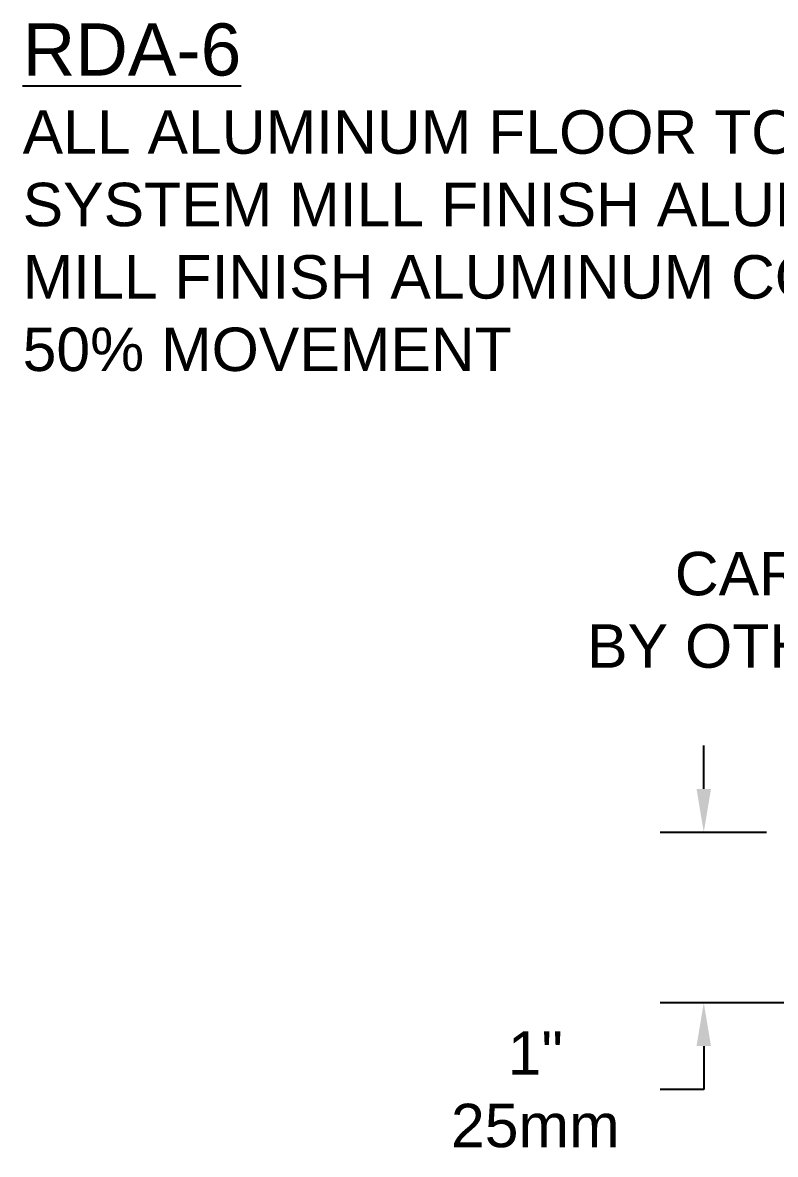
# Model space of a CAD drawing. Header units: inches. Extents: x -0.3 to 46.9, y 2.4 to 12.5.
# Drawn here: x -0.35 to 3.98, y 6.01 to 12.52 of the extents above; entities that cross this region are included whole.
import ezdxf

# ---------------------------------------------------------------- set-up
doc = ezdxf.new("R2010")
doc.units = ezdxf.units.IN
doc.header["$MEASUREMENT"] = 0
doc.layers.add('Dimensions', color=3, linetype='Continuous')
doc.layers.add('Text', color=2, linetype='Continuous')
doc.styles.add('Arial', font='arial.ttf')
doc.styles.get("Standard").update_dxf_attribs({"font": 'arial.ttf'})
doc.dimstyles.new('Arial', dxfattribs={"dimtxt": 0.25, "dimasz": 0.25, "dimexe": 0.25, "dimexo": 0.25, "dimgap": 0.25, "dimtad": 0, "dimtih": 1, "dimtoh": 1, "dimdec": 4, "dimzin": 0, "dimdsep": 46, "dimlunit": 4, "dimtxsty": 'Arial', "dimcen": 0.09, "dimadec": 0, "dimazin": 0, "dimtfac": 1, "dimtdec": 4, "dimtofl": 0, "dimtmove": 0, "dimatfit": 3, "dimfxl": 0, "dimfrac": 2, "dimtolj": 1, "dimtzin": 0, "dimarcsym": 0})

# ---------------------------------------------------------------- blocks, each defined once
blk = doc.blocks.new('*D6')
at = {"layer": 'Defpoints', "color": 0}
for p in [(4.181, 7.8614), (3.5706, 6.8814), (5.2355, 6.8814)]:
    blk.add_point(p, dxfattribs=at)
at = {"layer": 'Dimensions', "color": 0, "lineweight": -2}
for p, q in [((3.5706, 8.1114), (3.5706, 8.3614)), ((3.931, 7.8614), (3.3206, 7.8614)), ((4.9855, 6.8814), (3.3206, 6.8814)), ((3.5706, 6.6314), (3.5706, 6.3814)), ((3.5706, 6.3814), (3.3206, 6.3814))]:
    blk.add_line(p, q, dxfattribs=at)
at = {"layer": 'Dimensions', "color": 0}
for points in [[(3.529, 8.1114), (3.6123, 8.1114), (3.5706, 7.8614)], [(3.529, 6.6314), (3.6123, 6.6314), (3.5706, 6.8814)]]:
    blk.add_solid(points, dxfattribs=at)
at = {"layer": 'Dimensions', "color": 0, "insert": (2.6018, 6.3814), "char_height": 0.25, "attachment_point": 5, "style": 'Arial'}
blk.add_mtext('\\A1;1"\\P25mm', dxfattribs=at)

msp = doc.modelspace()

# ---------------------------------------------------------------- texts
at = {"insert": (3.68894, 7.91967), "char_height": 0.0000478, "width": 0.0010897, "attachment_point": 1}
msp.add_mtext('{\\fArial|b0|i0|c0|p34;BALCO TOOTHBRUSH}', dxfattribs=at)
at = {"layer": 'Text', "insert": (-0.34692, 12.51675), "char_height": 0.3, "width": 6.8125, "attachment_point": 1}
msp.add_mtext('{\\LRDA-6\\P\\H0.8333x;\\lALL ALUMINUM FLOOR TO FLOOR SYSTEM MILL FINISH ALUMINUM BASE \\PMILL FINISH ALUMINUM COVER PLATE \\P50% MOVEMENT}', dxfattribs=at)
at = {"layer": 'Text', "insert": (4.91759, 8.80534), "char_height": 0.25, "attachment_point": 9}
msp.add_mtext('CARPET,\\PBY OTHERS', dxfattribs=at)

# ---------------------------------------------------------------- dimensions: what is measured, and where the dimension line sits
at = {"layer": 'Dimensions'}
dim = msp.add_linear_dim(base=(3.57063, 6.88139), p1=(4.18101, 7.86139), p2=(5.23548, 6.88139), angle=90, text='<>\\P25mm', dimstyle='Arial', dxfattribs=at)
dim.commit()
dim.dimension.update_dxf_attribs({"geometry": '*D6', "text_midpoint": (2.60184, 6.38139)})

# ---------------------------------------------------------------- leaders
at = {"layer": 'Text', "annotation_type": 0, "has_hookline": 1, "hookline_direction": 1, "text_width": 1.97442}
msp.add_leader([(5.92275, 8.13878), (5.56918, 8.86784), (5.16759, 8.86784)], dimstyle='Arial', dxfattribs=at)

doc.saveas('drawing.dxf')
